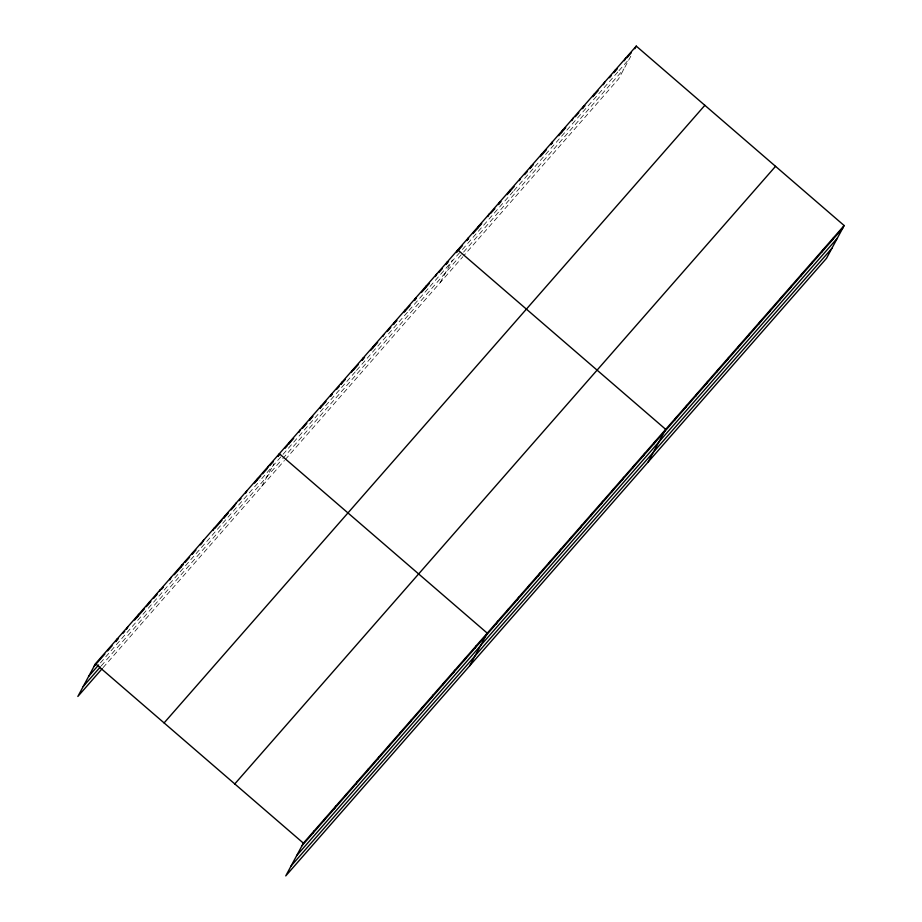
<?xml version="1.0" encoding="UTF-8"?>
<svg xmlns="http://www.w3.org/2000/svg" width="922" height="922" viewBox="0 0 922 922"><rect width="100%" height="100%" fill="white"/><g stroke="black" fill="none" stroke-linecap="round" stroke-linejoin="round"><path stroke-width="0.69" stroke-dasharray="4.61 3.46" d="M261.71 486.47L273.903 463.824M440.163 282.662L452.356 260.016M630.809 56.207L618.616 78.854L463.778 255.682M100.417 662.906L259.946 480.708M261.756 478.656L282.19 455.307M283.066 454.316L355.673 371.393M356.549 370.39L408.158 311.452M409.034 310.449L428.269 288.471M430.021 286.465L460.643 251.499M462.395 249.505L513.128 191.557M514.003 190.566L534.126 167.585M534.99 166.582L618.097 71.674M618.973 70.671L629.472 58.685M101.224 665.938L281.925 459.548M282.8 458.557L623.964 68.919M103.08 667.632L284.449 460.493M285.324 459.49L462.902 256.685"/><path stroke-width="1.38" d="M844.149 225.544L303.384 843.146L285.751 875.9L826.515 258.298L844.149 225.544L636.249 46.1L95.485 663.702L77.851 696.456L102.181 668.657M117.117 638.992L115.688 641.654L118.385 638.566M126.498 629.3L127.928 626.649M137.32 616.945L138.738 614.294M148.131 604.59L149.56 601.939M159.425 591.359L160.37 589.584M169.763 579.892L171.192 577.241M180.574 567.537L182.003 564.886M191.868 554.295L192.825 552.532M202.679 541.952L203.635 540.177M213.028 530.484L214.446 527.833M225.268 515.479L223.839 518.129L228.345 512.978M235.133 504.887L236.078 503.124M245.471 493.42L246.9 490.769M256.281 481.077L257.711 478.426M267.576 467.834L268.533 466.071M289.842 441.73L288.413 444.381L293.657 438.388M298.912 432.395L300.342 429.744M310.829 417.747L309.4 420.397L312.904 416.41M321.329 405.761L319.899 408.411L326.031 401.416M331.828 393.775L330.399 396.425L332.151 394.432M342.327 381.789L340.898 384.439L345.266 379.438M351.397 372.442L352.826 369.791M363.314 357.805L361.897 360.456L364.513 357.459M372.384 348.47L373.813 345.819M382.884 336.484L383.84 334.709M394.812 321.836L393.383 324.498L396.886 320.499M403.882 312.5L405.311 309.85M415.81 297.864L414.381 300.514L416.133 298.521M424.881 288.528L426.298 285.878M435.368 276.542L436.798 273.88M447.297 261.894L445.868 264.545L448.495 261.548M468.295 237.922L466.866 240.573L468.618 238.568M477.365 228.587L478.795 225.936M487.853 216.589L489.282 213.939M499.782 201.953L498.353 204.603L500.98 201.607M508.852 192.617L510.281 189.967M519.351 180.631L520.308 178.856M531.279 165.983L529.85 168.634L533.342 164.646M540.35 156.648L541.767 153.997M552.266 142.011L550.837 144.662L552.589 142.668M561.337 132.676L562.766 130.025M571.836 120.69L573.265 118.028M583.764 106.042L582.335 108.692L584.963 105.696M594.264 94.056L592.834 96.706L598.078 90.713M603.322 84.72L604.751 82.07M615.251 70.072L613.822 72.734L617.325 68.735M624.321 60.737L625.75 58.086M634.82 48.751L636.249 46.1M312.777 833.442L314.206 830.791M323.587 821.099L325.017 818.448M334.409 808.744L335.839 806.093M345.22 796.389L346.649 793.738M356.042 784.034L357.459 781.383M366.852 771.691L368.281 769.04M377.663 759.336L379.092 756.685M388.485 746.981L389.914 744.331M399.295 734.627L400.724 731.976M410.117 722.283L411.546 719.633M420.928 709.928L422.357 707.278M431.75 697.574L433.167 694.923M442.56 685.219L443.989 682.568M453.37 672.876L454.8 670.225M464.192 660.521L465.622 657.87M475.003 648.166L476.432 645.515M469.609 665.914L487.254 633.16L279.343 453.716L277.914 456.367L279.666 454.373M496.313 623.825L497.742 621.174M506.812 611.839L508.241 609.188M517.311 599.853L518.74 597.202M527.81 587.856L529.24 585.205M538.31 575.87L539.739 573.219M548.809 563.884L550.227 561.233M559.297 551.898L560.726 549.247M569.796 539.9L571.225 537.249M580.295 527.914L581.724 525.263M590.795 515.928L592.224 513.277M601.294 503.942L602.723 501.291M611.782 491.956L613.211 489.294M622.281 479.959L623.71 477.308M632.78 467.973L634.209 465.322M643.279 455.987L644.709 453.336M653.779 444.001L655.208 441.338M648.062 462.106L665.696 429.352L457.796 249.908L456.367 252.559L462.487 245.563M674.766 420.017L676.195 417.366M685.265 408.031L686.694 405.38M695.764 396.045L697.193 393.394M706.264 384.048L707.693 381.397M716.763 372.062L718.192 369.411M727.251 360.076L728.68 357.425M737.75 348.09L739.179 345.439M748.249 336.092L749.678 333.441M758.748 324.106L760.177 321.455M769.248 312.12L770.677 309.469M779.747 300.134L781.164 297.483M790.235 288.148L791.664 285.486M800.734 276.151L802.163 273.5M811.233 264.165L812.662 261.514M821.733 252.179L823.162 249.528M832.232 240.193L833.661 237.53M94.056 666.352L104.866 653.998M107.574 650.909L112.081 645.769M122.891 633.414L124.701 631.351M134.612 620.033L144.524 608.704M146.333 606.653L150.839 601.501M153.536 598.413L157.143 594.298M161.65 589.158L163.448 587.095M174.27 574.74L183.282 564.448M185.08 562.385L189.586 557.245M192.295 554.157L195.902 550.042M200.408 544.89L202.206 542.827M214.826 528.421L222.041 520.192M231.053 509.889L234.649 505.775M239.155 500.634L240.965 498.572M254.484 483.128L260.788 475.925M262.597 473.862L267.103 468.722M269.8 465.633L273.408 461.519M284.91 448.38L287.537 445.384M302.404 428.396L306.784 423.394M336.518 389.43L339.146 386.433M353.149 370.448L358.393 364.455M370.644 350.464L377.64 342.477M387.263 331.482L390.755 327.494M404.758 311.509L410.002 305.505M421.377 292.528L429.249 283.527M438.872 272.543L442.376 268.544M472.986 233.577L481.733 223.585M490.481 213.593L494.86 208.603M507.1 194.611L514.107 186.624M524.595 174.638L527.223 171.642M541.214 155.657L546.469 149.652M558.709 135.672L565.716 127.674M575.34 116.691L578.832 112.691M609.454 77.725L611.205 75.731M626.948 57.74L631.316 52.75M88.708 676.287L98.619 664.958M83.199 686.521L100.314 666.963M164.093 722.917L704.857 105.315M234.776 783.931L775.54 166.329M301.955 845.797L842.731 228.195M296.607 855.731L837.372 238.13M291.098 865.965L831.863 248.364M95.485 663.702L303.384 843.146"/></g></svg>
